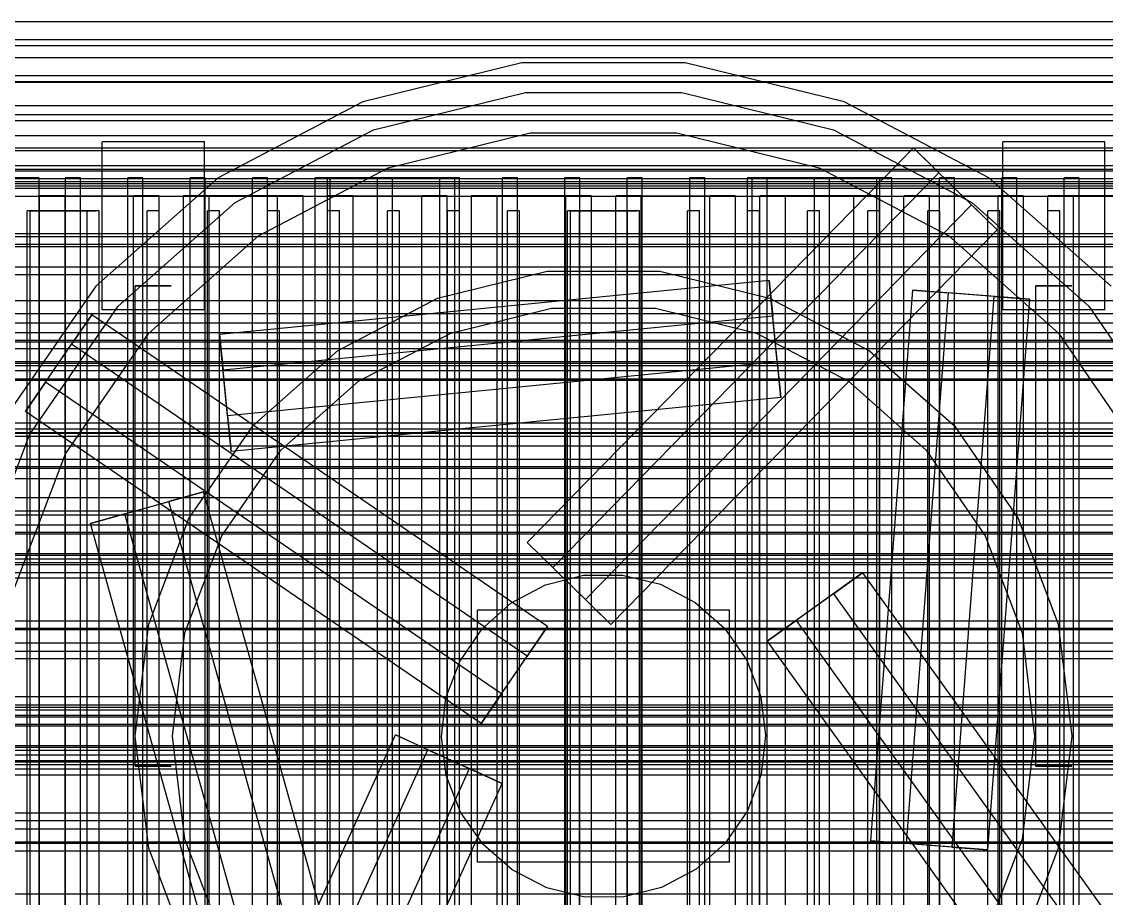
# Model space of a CAD drawing. Header units: millimetres. Extents: x -808 to -5, y -418 to 283.
# Drawn here: x -737.13 to -717.25, y 41.11 to 57.17 of the extents above; entities that cross this region are included whole.
import ezdxf

# ---------------------------------------------------------------- set-up
doc = ezdxf.new("R2010")
doc.units = ezdxf.units.MM
doc.layers.add('HIDDEN', color=8, linetype='Continuous')
doc.layers.add('VISIBLE', color=7, linetype='Continuous')

msp = doc.modelspace()

# ---------------------------------------------------------------- linework, layer by layer
at = {"layer": 'HIDDEN'}
for points in [[(-707.766, 57.17), (-745.166, 57.17)], [(-707.766, 57.17), (-745.166, 57.17)], [(-707.766, 57.17), (-745.166, 57.17)], [(-707.766, 56.73), (-745.166, 56.73)], [(-707.766, 56.73), (-745.166, 56.73)], [(-708.866, 56.84), (-744.066, 56.84)], [(-708.866, 56.84), (-744.066, 56.84)], [(-708.866, 56.84), (-744.066, 56.84)], [(-709.141, 56.51), (-743.791, 56.51)], [(-709.141, 56.51), (-743.791, 56.51)], [(-709.141, 56.51), (-743.791, 56.51)], [(-709.141, 56.51), (-743.791, 56.51)], [(-727.964, 56.419), (-730.874, 55.702)], [(-724.968, 56.419), (-727.964, 56.419)], [(-722.058, 55.702), (-724.968, 56.419)], [(-707.766, 56.07), (-745.166, 56.07)], [(-707.766, 56.07), (-745.166, 56.07)], [(-709.416, 56.18), (-743.516, 56.18)], [(-709.416, 56.18), (-743.516, 56.18)], [(-709.416, 56.18), (-743.516, 56.18)], [(-709.416, 56.18), (-743.516, 56.18)], [(-711.066, 56.053), (-741.866, 56.053)], [(-711.066, 56.053), (-741.866, 56.053)], [(-730.679, 55.188), (-727.898, 55.873)], [(-727.898, 55.873), (-725.034, 55.873)], [(-725.034, 55.873), (-722.253, 55.188)], [(-730.874, 55.702), (-733.527, 54.31)], [(-719.405, 54.31), (-722.058, 55.702)], [(-707.766, 55.63), (-745.166, 55.63)], [(-707.766, 55.63), (-745.166, 55.63)], [(-707.766, 55.63), (-745.166, 55.63)], [(-708.866, 55.63), (-744.066, 55.63)], [(-709.966, 55.63), (-742.966, 55.63)], [(-709.966, 55.63), (-742.966, 55.63)], [(-709.966, 55.63), (-742.966, 55.63)], [(-709.966, 55.63), (-742.966, 55.63)], [(-709.966, 55.63), (-742.966, 55.63)], [(-711.066, 55.63), (-741.866, 55.63)], [(-711.066, 55.63), (-741.866, 55.63)], [(-711.066, 55.63), (-741.866, 55.63)], [(-711.066, 55.63), (-741.866, 55.63)], [(-711.066, 55.463), (-741.866, 55.463)], [(-710.241, 55.355), (-742.691, 55.355)], [(-710.241, 55.355), (-742.691, 55.355)], [(-710.241, 55.355), (-742.691, 55.355)], [(-710.241, 55.355), (-742.691, 55.355)], [(-710.241, 55.355), (-742.691, 55.355)], [(-710.241, 55.355), (-742.691, 55.355)], [(-710.241, 55.355), (-742.691, 55.355)], [(-710.241, 55.355), (-742.691, 55.355)], [(-710.241, 55.08), (-742.691, 55.08)], [(-710.241, 55.08), (-742.691, 55.08)], [(-710.516, 55.08), (-742.416, 55.08)], [(-710.516, 55.08), (-742.416, 55.08)], [(-710.516, 55.08), (-742.416, 55.08)], [(-710.516, 55.08), (-742.416, 55.08)], [(-733.215, 53.857), (-730.679, 55.188)], [(-730.415, 54.491), (-727.808, 55.134)], [(-727.808, 55.134), (-725.124, 55.134)], [(-725.124, 55.134), (-722.518, 54.491)], [(-722.253, 55.188), (-719.718, 53.857)], [(-733.781, 54.97), (-735.651, 54.97)], [(-735.651, 51.89), (-735.651, 54.97)], [(-733.781, 54.97), (-735.651, 54.97)], [(-735.651, 51.89), (-735.651, 54.97)], [(-733.781, 54.97), (-735.651, 54.97)], [(-735.651, 51.89), (-735.651, 54.97)], [(-733.781, 54.97), (-735.651, 54.97)], [(-735.651, 51.89), (-735.651, 54.97)], [(-733.781, 54.97), (-735.651, 54.97)], [(-735.651, 51.89), (-735.651, 54.97)], [(-733.781, 54.97), (-735.651, 54.97)], [(-735.651, 51.89), (-735.651, 54.97)], [(-733.781, 51.89), (-733.781, 54.97)], [(-733.781, 51.89), (-733.781, 54.97)], [(-733.781, 51.89), (-733.781, 54.97)], [(-733.781, 51.89), (-733.781, 54.97)], [(-733.781, 51.89), (-733.781, 54.97)], [(-733.781, 51.89), (-733.781, 54.97)], [(-720.789, 54.861), (-727.868, 47.628)], [(-719.721, 53.815), (-720.789, 54.861)], [(-720.789, 54.861), (-720.32, 54.401)], [(-717.281, 54.97), (-719.151, 54.97)], [(-719.151, 51.89), (-719.151, 54.97)], [(-717.281, 54.97), (-719.151, 54.97)], [(-719.151, 51.89), (-719.151, 54.97)], [(-717.281, 51.89), (-717.281, 54.97)], [(-717.281, 51.89), (-717.281, 54.97)], [(-710.516, 54.805), (-742.416, 54.805)], [(-710.516, 54.805), (-742.416, 54.805)], [(-710.516, 54.805), (-742.416, 54.805)], [(-710.516, 54.805), (-742.416, 54.805)], [(-710.516, 54.805), (-742.416, 54.805)], [(-710.516, 54.805), (-742.416, 54.805)], [(-711.066, 54.85), (-741.866, 54.85)], [(-711.066, 54.85), (-741.866, 54.85)], [(-711.066, 54.53), (-741.866, 54.53)], [(-711.066, 54.53), (-741.866, 54.53)], [(-711.066, 54.53), (-741.866, 54.53)], [(-711.066, 54.53), (-741.866, 54.53)], [(-711.616, 54.459), (-741.316, 54.459)], [(-711.616, 54.459), (-741.316, 54.459)], [(-732.791, 53.244), (-730.415, 54.491)], [(-722.518, 54.491), (-720.141, 53.244)], [(-711.066, 54.43), (-741.866, 54.43)], [(-711.066, 54.43), (-741.866, 54.43)], [(-711.066, 54.293), (-741.866, 54.293)], [(-711.066, 54.293), (-741.866, 54.293)], [(-736.806, 54.31), (-739.226, 54.31)], [(-736.806, 54.31), (-739.226, 54.31)], [(-736.806, 33.85), (-736.806, 54.31)], [(-736.806, 33.85), (-736.806, 54.31)], [(-736.053, 54.31), (-736.328, 54.31)], [(-736.328, 33.85), (-736.328, 54.31)], [(-736.053, 54.31), (-736.328, 54.31)], [(-736.328, 33.85), (-736.328, 54.31)], [(-736.053, 33.85), (-736.053, 54.31)], [(-736.053, 33.85), (-736.053, 54.31)], [(-733.527, 54.31), (-735.77, 52.323)], [(-734.909, 54.31), (-735.184, 54.31)], [(-735.184, 33.85), (-735.184, 54.31)], [(-734.909, 54.31), (-735.184, 54.31)], [(-735.184, 33.85), (-735.184, 54.31)], [(-734.909, 33.85), (-734.909, 54.31)], [(-734.909, 33.85), (-734.909, 54.31)], [(-733.765, 54.31), (-734.04, 54.31)], [(-734.04, 33.85), (-734.04, 54.31)], [(-733.765, 54.31), (-734.04, 54.31)], [(-734.04, 33.85), (-734.04, 54.31)], [(-733.765, 33.85), (-733.765, 54.31)], [(-733.765, 33.85), (-733.765, 54.31)], [(-732.621, 54.31), (-732.896, 54.31)], [(-732.896, 33.85), (-732.896, 54.31)], [(-732.621, 54.31), (-732.896, 54.31)], [(-732.896, 33.85), (-732.896, 54.31)], [(-732.621, 33.85), (-732.621, 54.31)], [(-732.621, 33.85), (-732.621, 54.31)], [(-731.477, 54.31), (-731.752, 54.31)], [(-731.752, 33.85), (-731.752, 54.31)], [(-731.477, 54.31), (-731.752, 54.31)], [(-731.752, 33.85), (-731.752, 54.31)], [(-729.106, 54.31), (-731.526, 54.31)], [(-731.526, 33.85), (-731.526, 54.31)], [(-729.106, 54.31), (-731.526, 54.31)], [(-731.526, 33.85), (-731.526, 54.31)], [(-731.477, 33.85), (-731.477, 54.31)], [(-731.477, 33.85), (-731.477, 54.31)], [(-730.333, 54.31), (-730.608, 54.31)], [(-730.608, 33.85), (-730.608, 54.31)], [(-730.333, 54.31), (-730.608, 54.31)], [(-730.608, 33.85), (-730.608, 54.31)], [(-730.333, 33.85), (-730.333, 54.31)], [(-730.333, 33.85), (-730.333, 54.31)], [(-729.189, 54.31), (-729.464, 54.31)], [(-729.464, 33.85), (-729.464, 54.31)], [(-729.189, 54.31), (-729.464, 54.31)], [(-729.464, 33.85), (-729.464, 54.31)], [(-729.189, 33.85), (-729.189, 54.31)], [(-729.189, 33.85), (-729.189, 54.31)], [(-729.106, 33.85), (-729.106, 54.31)], [(-729.106, 33.85), (-729.106, 54.31)], [(-728.045, 54.31), (-728.32, 54.31)], [(-728.32, 33.85), (-728.32, 54.31)], [(-728.045, 54.31), (-728.32, 54.31)], [(-728.32, 33.85), (-728.32, 54.31)], [(-728.045, 33.85), (-728.045, 54.31)], [(-728.045, 33.85), (-728.045, 54.31)], [(-720.32, 54.401), (-727.398, 47.169)], [(-726.901, 54.31), (-727.176, 54.31)], [(-727.176, 33.85), (-727.176, 54.31)], [(-726.901, 54.31), (-727.176, 54.31)], [(-727.176, 33.85), (-727.176, 54.31)], [(-726.901, 33.85), (-726.901, 54.31)], [(-726.901, 33.85), (-726.901, 54.31)], [(-725.757, 54.31), (-726.032, 54.31)], [(-726.032, 33.85), (-726.032, 54.31)], [(-725.757, 54.31), (-726.032, 54.31)], [(-726.032, 33.85), (-726.032, 54.31)], [(-725.757, 33.85), (-725.757, 54.31)], [(-725.757, 33.85), (-725.757, 54.31)], [(-724.613, 54.31), (-724.888, 54.31)], [(-724.888, 33.85), (-724.888, 54.31)], [(-724.613, 54.31), (-724.888, 54.31)], [(-724.888, 33.85), (-724.888, 54.31)], [(-724.613, 33.85), (-724.613, 54.31)], [(-724.613, 33.85), (-724.613, 54.31)], [(-721.406, 54.31), (-723.826, 54.31)], [(-723.826, 33.85), (-723.826, 54.31)], [(-721.406, 54.31), (-723.826, 54.31)], [(-723.826, 33.85), (-723.826, 54.31)], [(-723.469, 54.31), (-723.744, 54.31)], [(-723.744, 33.85), (-723.744, 54.31)], [(-723.469, 54.31), (-723.744, 54.31)], [(-723.744, 33.85), (-723.744, 54.31)], [(-723.469, 33.85), (-723.469, 54.31)], [(-723.469, 33.85), (-723.469, 54.31)], [(-722.325, 54.31), (-722.6, 54.31)], [(-722.6, 33.85), (-722.6, 54.31)], [(-722.325, 54.31), (-722.6, 54.31)], [(-722.6, 33.85), (-722.6, 54.31)], [(-722.325, 33.85), (-722.325, 54.31)], [(-722.325, 33.85), (-722.325, 54.31)], [(-721.181, 54.31), (-721.456, 54.31)], [(-721.456, 33.85), (-721.456, 54.31)], [(-721.181, 54.31), (-721.456, 54.31)], [(-721.456, 33.85), (-721.456, 54.31)], [(-721.406, 33.85), (-721.406, 54.31)], [(-721.406, 33.85), (-721.406, 54.31)], [(-721.181, 33.85), (-721.181, 54.31)], [(-721.181, 33.85), (-721.181, 54.31)], [(-719.251, 53.356), (-720.32, 54.401)], [(-720.037, 54.31), (-720.312, 54.31)], [(-720.312, 33.85), (-720.312, 54.31)], [(-720.037, 54.31), (-720.312, 54.31)], [(-720.312, 33.85), (-720.312, 54.31)], [(-720.037, 33.85), (-720.037, 54.31)], [(-720.037, 33.85), (-720.037, 54.31)], [(-717.162, 52.323), (-719.405, 54.31)], [(-718.893, 54.31), (-719.168, 54.31)], [(-719.168, 33.85), (-719.168, 54.31)], [(-718.893, 54.31), (-719.168, 54.31)], [(-719.168, 33.85), (-719.168, 54.31)], [(-718.893, 33.85), (-718.893, 54.31)], [(-718.893, 33.85), (-718.893, 54.31)], [(-717.749, 54.31), (-718.024, 54.31)], [(-718.024, 33.85), (-718.024, 54.31)], [(-717.749, 54.31), (-718.024, 54.31)], [(-718.024, 33.85), (-718.024, 54.31)], [(-717.749, 33.85), (-717.749, 54.31)], [(-717.749, 33.85), (-717.749, 54.31)], [(-710.241, 54.2), (-742.691, 54.2)], [(-710.241, 54.2), (-742.691, 54.2)], [(-711.066, 54.235), (-741.866, 54.235)], [(-711.616, 54.114), (-741.316, 54.114)], [(-711.616, 54.114), (-741.316, 54.114)], [(-712.166, 54.154), (-740.766, 54.154)], [(-712.166, 54.154), (-740.766, 54.154)], [(-712.166, 53.966), (-740.766, 53.966)], [(-712.166, 53.966), (-740.766, 53.966)], [(-736.803, 53.98), (-735.078, 53.98)], [(-736.334, 53.98), (-736.803, 53.98)], [(-736.803, 34.18), (-736.803, 53.98)], [(-736.334, 53.98), (-734.609, 53.98)], [(-736.334, 34.18), (-736.334, 53.98)], [(-734.609, 53.98), (-735.078, 53.98)], [(-735.078, 34.18), (-735.078, 53.98)], [(-734.609, 34.18), (-734.609, 53.98)], [(-732.438, 53.98), (-734.163, 53.98)], [(-733.694, 53.98), (-734.163, 53.98)], [(-734.163, 34.18), (-734.163, 53.98)], [(-731.969, 53.98), (-733.694, 53.98)], [(-733.694, 34.18), (-733.694, 53.98)], [(-731.969, 53.98), (-732.438, 53.98)], [(-732.438, 34.18), (-732.438, 53.98)], [(-731.969, 34.18), (-731.969, 53.98)], [(-731.523, 53.98), (-729.798, 53.98)], [(-731.054, 53.98), (-731.523, 53.98)], [(-731.523, 34.18), (-731.523, 53.98)], [(-731.054, 53.98), (-729.329, 53.98)], [(-731.054, 34.18), (-731.054, 53.98)], [(-729.329, 53.98), (-729.798, 53.98)], [(-729.798, 34.18), (-729.798, 53.98)], [(-729.329, 34.18), (-729.329, 53.98)], [(-727.158, 53.98), (-728.883, 53.98)], [(-728.414, 53.98), (-728.883, 53.98)], [(-728.883, 34.18), (-728.883, 53.98)], [(-726.689, 53.98), (-728.414, 53.98)], [(-728.414, 34.18), (-728.414, 53.98)], [(-726.689, 53.98), (-727.158, 53.98)], [(-727.158, 34.18), (-727.158, 53.98)], [(-726.689, 34.18), (-726.689, 53.98)], [(-726.243, 53.98), (-724.518, 53.98)], [(-725.774, 53.98), (-726.243, 53.98)], [(-726.243, 34.18), (-726.243, 53.98)], [(-725.774, 53.98), (-724.049, 53.98)], [(-725.774, 34.18), (-725.774, 53.98)], [(-724.049, 53.98), (-724.518, 53.98)], [(-724.518, 34.18), (-724.518, 53.98)], [(-724.049, 34.18), (-724.049, 53.98)], [(-721.878, 53.98), (-723.603, 53.98)], [(-723.134, 53.98), (-723.603, 53.98)], [(-723.603, 34.18), (-723.603, 53.98)], [(-721.409, 53.98), (-723.134, 53.98)], [(-723.134, 34.18), (-723.134, 53.98)], [(-721.409, 53.98), (-721.878, 53.98)], [(-721.878, 34.18), (-721.878, 53.98)], [(-721.409, 34.18), (-721.409, 53.98)], [(-720.963, 53.98), (-719.238, 53.98)], [(-720.494, 53.98), (-720.963, 53.98)], [(-720.963, 34.18), (-720.963, 53.98)], [(-720.494, 53.98), (-718.769, 53.98)], [(-720.494, 34.18), (-720.494, 53.98)], [(-718.769, 53.98), (-719.238, 53.98)], [(-719.238, 34.18), (-719.238, 53.98)], [(-718.769, 34.18), (-718.769, 53.98)], [(-716.598, 53.98), (-718.323, 53.98)], [(-717.854, 53.98), (-718.323, 53.98)], [(-718.323, 34.18), (-718.323, 53.98)], [(-716.129, 53.98), (-717.854, 53.98)], [(-717.854, 34.18), (-717.854, 53.98)], [(-736.806, 53.705), (-737.026, 53.705)], [(-737.026, 34.455), (-737.026, 53.705)], [(-736.806, 53.705), (-737.026, 53.705)], [(-737.026, 34.455), (-737.026, 53.705)], [(-736.806, 53.705), (-737.026, 53.705)], [(-737.026, 34.455), (-737.026, 53.705)], [(-736.806, 53.705), (-737.026, 53.705)], [(-737.026, 34.455), (-737.026, 53.705)], [(-736.806, 53.705), (-737.026, 53.705)], [(-737.026, 34.455), (-737.026, 53.705)], [(-736.806, 53.705), (-737.026, 53.705)], [(-737.026, 34.455), (-737.026, 53.705)], [(-736.971, 35.555), (-736.971, 53.705)], [(-736.954, 53.705), (-736.971, 53.705)], [(-736.971, 53.705), (-736.954, 53.705)], [(-736.902, 53.705), (-736.954, 53.705)], [(-736.954, 53.705), (-736.902, 53.705)], [(-736.819, 53.705), (-736.902, 53.705)], [(-736.902, 53.705), (-736.819, 53.705)], [(-736.71, 53.705), (-736.819, 53.705)], [(-736.819, 53.705), (-736.71, 53.705)], [(-736.806, 34.455), (-736.806, 53.705)], [(-736.806, 34.455), (-736.806, 53.705)], [(-736.806, 34.455), (-736.806, 53.705)], [(-736.806, 34.455), (-736.806, 53.705)], [(-736.806, 34.455), (-736.806, 53.705)], [(-736.806, 34.455), (-736.806, 53.705)], [(-736.581, 53.705), (-736.71, 53.705)], [(-736.71, 53.705), (-736.581, 53.705)], [(-736.439, 53.705), (-736.581, 53.705)], [(-736.581, 53.705), (-736.439, 53.705)], [(-736.293, 53.705), (-736.439, 53.705)], [(-736.439, 53.705), (-736.293, 53.705)], [(-736.152, 53.705), (-736.293, 53.705)], [(-736.293, 53.705), (-736.152, 53.705)], [(-736.022, 53.705), (-736.152, 53.705)], [(-736.152, 53.705), (-736.022, 53.705)], [(-735.913, 53.705), (-736.022, 53.705)], [(-736.022, 53.705), (-735.913, 53.705)], [(-735.706, 53.705), (-735.926, 53.705)], [(-735.926, 34.455), (-735.926, 53.705)], [(-735.706, 53.705), (-735.926, 53.705)], [(-735.926, 34.455), (-735.926, 53.705)], [(-735.706, 53.705), (-735.926, 53.705)], [(-735.926, 34.455), (-735.926, 53.705)], [(-735.706, 53.705), (-735.926, 53.705)], [(-735.926, 34.455), (-735.926, 53.705)], [(-735.706, 53.705), (-735.926, 53.705)], [(-735.926, 34.455), (-735.926, 53.705)], [(-735.706, 53.705), (-735.926, 53.705)], [(-735.926, 34.455), (-735.926, 53.705)], [(-735.83, 53.705), (-735.913, 53.705)], [(-735.913, 53.705), (-735.83, 53.705)], [(-735.779, 53.705), (-735.83, 53.705)], [(-735.83, 53.705), (-735.779, 53.705)], [(-735.761, 53.705), (-735.779, 53.705)], [(-735.779, 53.705), (-735.761, 53.705)], [(-735.706, 34.455), (-735.706, 53.705)], [(-735.706, 34.455), (-735.706, 53.705)], [(-735.706, 34.455), (-735.706, 53.705)], [(-735.706, 34.455), (-735.706, 53.705)], [(-735.706, 34.455), (-735.706, 53.705)], [(-735.706, 34.455), (-735.706, 53.705)], [(-735.358, 51.958), (-733.215, 53.857)], [(-734.606, 53.705), (-734.826, 53.705)], [(-734.826, 34.455), (-734.826, 53.705)], [(-734.606, 53.705), (-734.826, 53.705)], [(-734.826, 34.455), (-734.826, 53.705)], [(-734.606, 53.705), (-734.826, 53.705)], [(-734.826, 34.455), (-734.826, 53.705)], [(-734.606, 53.705), (-734.826, 53.705)], [(-734.826, 34.455), (-734.826, 53.705)], [(-734.606, 53.705), (-734.826, 53.705)], [(-734.826, 34.455), (-734.826, 53.705)], [(-734.606, 53.705), (-734.826, 53.705)], [(-734.826, 34.455), (-734.826, 53.705)], [(-734.606, 34.455), (-734.606, 53.705)], [(-734.606, 34.455), (-734.606, 53.705)], [(-734.606, 34.455), (-734.606, 53.705)], [(-734.606, 34.455), (-734.606, 53.705)], [(-734.606, 34.455), (-734.606, 53.705)], [(-734.606, 34.455), (-734.606, 53.705)], [(-733.506, 53.705), (-733.726, 53.705)], [(-733.726, 34.455), (-733.726, 53.705)], [(-733.506, 53.705), (-733.726, 53.705)], [(-733.726, 34.455), (-733.726, 53.705)], [(-733.506, 53.705), (-733.726, 53.705)], [(-733.726, 34.455), (-733.726, 53.705)], [(-733.506, 53.705), (-733.726, 53.705)], [(-733.726, 34.455), (-733.726, 53.705)], [(-733.506, 53.705), (-733.726, 53.705)], [(-733.726, 34.455), (-733.726, 53.705)], [(-733.506, 53.705), (-733.726, 53.705)], [(-733.726, 34.455), (-733.726, 53.705)], [(-733.506, 34.455), (-733.506, 53.705)], [(-733.506, 34.455), (-733.506, 53.705)], [(-733.506, 34.455), (-733.506, 53.705)], [(-733.506, 34.455), (-733.506, 53.705)], [(-733.506, 34.455), (-733.506, 53.705)], [(-733.506, 34.455), (-733.506, 53.705)], [(-732.406, 53.705), (-732.626, 53.705)], [(-732.626, 34.455), (-732.626, 53.705)], [(-732.406, 53.705), (-732.626, 53.705)], [(-732.626, 34.455), (-732.626, 53.705)], [(-732.406, 53.705), (-732.626, 53.705)], [(-732.626, 34.455), (-732.626, 53.705)], [(-732.406, 53.705), (-732.626, 53.705)], [(-732.626, 34.455), (-732.626, 53.705)], [(-732.406, 53.705), (-732.626, 53.705)], [(-732.626, 34.455), (-732.626, 53.705)], [(-732.406, 53.705), (-732.626, 53.705)], [(-732.626, 34.455), (-732.626, 53.705)], [(-732.406, 34.455), (-732.406, 53.705)], [(-732.406, 34.455), (-732.406, 53.705)], [(-732.406, 34.455), (-732.406, 53.705)], [(-732.406, 34.455), (-732.406, 53.705)], [(-732.406, 34.455), (-732.406, 53.705)], [(-732.406, 34.455), (-732.406, 53.705)], [(-731.306, 53.705), (-731.526, 53.705)], [(-731.526, 34.455), (-731.526, 53.705)], [(-731.306, 53.705), (-731.526, 53.705)], [(-731.526, 34.455), (-731.526, 53.705)], [(-731.306, 53.705), (-731.526, 53.705)], [(-731.526, 34.455), (-731.526, 53.705)], [(-731.306, 53.705), (-731.526, 53.705)], [(-731.526, 34.455), (-731.526, 53.705)], [(-731.306, 53.705), (-731.526, 53.705)], [(-731.526, 34.455), (-731.526, 53.705)], [(-731.306, 53.705), (-731.526, 53.705)], [(-731.526, 34.455), (-731.526, 53.705)], [(-731.306, 34.455), (-731.306, 53.705)], [(-731.306, 34.455), (-731.306, 53.705)], [(-731.306, 34.455), (-731.306, 53.705)], [(-731.306, 34.455), (-731.306, 53.705)], [(-731.306, 34.455), (-731.306, 53.705)], [(-731.306, 34.455), (-731.306, 53.705)], [(-730.206, 53.705), (-730.426, 53.705)], [(-730.426, 34.455), (-730.426, 53.705)], [(-730.206, 53.705), (-730.426, 53.705)], [(-730.426, 34.455), (-730.426, 53.705)], [(-730.206, 53.705), (-730.426, 53.705)], [(-730.426, 34.455), (-730.426, 53.705)], [(-730.206, 53.705), (-730.426, 53.705)], [(-730.426, 34.455), (-730.426, 53.705)], [(-730.206, 53.705), (-730.426, 53.705)], [(-730.426, 34.455), (-730.426, 53.705)], [(-730.206, 53.705), (-730.426, 53.705)], [(-730.426, 34.455), (-730.426, 53.705)], [(-730.206, 34.455), (-730.206, 53.705)], [(-730.206, 34.455), (-730.206, 53.705)], [(-730.206, 34.455), (-730.206, 53.705)], [(-730.206, 34.455), (-730.206, 53.705)], [(-730.206, 34.455), (-730.206, 53.705)], [(-730.206, 34.455), (-730.206, 53.705)], [(-729.106, 53.705), (-729.326, 53.705)], [(-729.326, 34.455), (-729.326, 53.705)], [(-729.106, 53.705), (-729.326, 53.705)], [(-729.326, 34.455), (-729.326, 53.705)], [(-729.106, 53.705), (-729.326, 53.705)], [(-729.326, 34.455), (-729.326, 53.705)], [(-729.106, 53.705), (-729.326, 53.705)], [(-729.326, 34.455), (-729.326, 53.705)], [(-729.106, 53.705), (-729.326, 53.705)], [(-729.326, 34.455), (-729.326, 53.705)], [(-729.106, 53.705), (-729.326, 53.705)], [(-729.326, 34.455), (-729.326, 53.705)], [(-729.106, 34.455), (-729.106, 53.705)], [(-729.106, 34.455), (-729.106, 53.705)], [(-729.106, 34.455), (-729.106, 53.705)], [(-729.106, 34.455), (-729.106, 53.705)], [(-729.106, 34.455), (-729.106, 53.705)], [(-729.106, 34.455), (-729.106, 53.705)], [(-728.006, 53.705), (-728.226, 53.705)], [(-728.226, 34.455), (-728.226, 53.705)], [(-728.006, 53.705), (-728.226, 53.705)], [(-728.226, 34.455), (-728.226, 53.705)], [(-728.006, 53.705), (-728.226, 53.705)], [(-728.226, 34.455), (-728.226, 53.705)], [(-728.006, 53.705), (-728.226, 53.705)], [(-728.226, 34.455), (-728.226, 53.705)], [(-728.006, 53.705), (-728.226, 53.705)], [(-728.226, 34.455), (-728.226, 53.705)], [(-728.006, 53.705), (-728.226, 53.705)], [(-728.226, 34.455), (-728.226, 53.705)], [(-728.006, 34.455), (-728.006, 53.705)], [(-728.006, 34.455), (-728.006, 53.705)], [(-728.006, 34.455), (-728.006, 53.705)], [(-728.006, 34.455), (-728.006, 53.705)], [(-728.006, 34.455), (-728.006, 53.705)], [(-728.006, 34.455), (-728.006, 53.705)], [(-726.906, 53.705), (-727.126, 53.705)], [(-727.126, 34.455), (-727.126, 53.705)], [(-726.906, 53.705), (-727.126, 53.705)], [(-727.126, 34.455), (-727.126, 53.705)], [(-726.906, 53.705), (-727.126, 53.705)], [(-727.126, 34.455), (-727.126, 53.705)], [(-726.906, 53.705), (-727.126, 53.705)], [(-727.126, 34.455), (-727.126, 53.705)], [(-726.906, 53.705), (-727.126, 53.705)], [(-727.126, 34.455), (-727.126, 53.705)], [(-726.906, 53.705), (-727.126, 53.705)], [(-727.126, 34.455), (-727.126, 53.705)], [(-727.071, 35.555), (-727.071, 53.705)], [(-727.054, 53.705), (-727.071, 53.705)], [(-727.071, 53.705), (-727.054, 53.705)], [(-727.002, 53.705), (-727.054, 53.705)], [(-727.054, 53.705), (-727.002, 53.705)], [(-726.919, 53.705), (-727.002, 53.705)], [(-727.002, 53.705), (-726.919, 53.705)], [(-726.81, 53.705), (-726.919, 53.705)], [(-726.919, 53.705), (-726.81, 53.705)], [(-726.906, 34.455), (-726.906, 53.705)], [(-726.906, 34.455), (-726.906, 53.705)], [(-726.906, 34.455), (-726.906, 53.705)], [(-726.906, 34.455), (-726.906, 53.705)], [(-726.906, 34.455), (-726.906, 53.705)], [(-726.906, 34.455), (-726.906, 53.705)], [(-726.681, 53.705), (-726.81, 53.705)], [(-726.81, 53.705), (-726.681, 53.705)], [(-719.721, 53.815), (-726.799, 46.583)], [(-726.539, 53.705), (-726.681, 53.705)], [(-726.681, 53.705), (-726.539, 53.705)], [(-726.393, 53.705), (-726.539, 53.705)], [(-726.539, 53.705), (-726.393, 53.705)], [(-726.252, 53.705), (-726.393, 53.705)], [(-726.393, 53.705), (-726.252, 53.705)], [(-726.122, 53.705), (-726.252, 53.705)], [(-726.252, 53.705), (-726.122, 53.705)], [(-726.013, 53.705), (-726.122, 53.705)], [(-726.122, 53.705), (-726.013, 53.705)], [(-725.806, 53.705), (-726.026, 53.705)], [(-726.026, 34.455), (-726.026, 53.705)], [(-725.806, 53.705), (-726.026, 53.705)], [(-726.026, 34.455), (-726.026, 53.705)], [(-725.806, 53.705), (-726.026, 53.705)], [(-726.026, 34.455), (-726.026, 53.705)], [(-725.806, 53.705), (-726.026, 53.705)], [(-726.026, 34.455), (-726.026, 53.705)], [(-725.806, 53.705), (-726.026, 53.705)], [(-726.026, 34.455), (-726.026, 53.705)], [(-725.806, 53.705), (-726.026, 53.705)], [(-726.026, 34.455), (-726.026, 53.705)], [(-725.93, 53.705), (-726.013, 53.705)], [(-726.013, 53.705), (-725.93, 53.705)], [(-725.879, 53.705), (-725.93, 53.705)], [(-725.93, 53.705), (-725.879, 53.705)], [(-725.861, 53.705), (-725.879, 53.705)], [(-725.879, 53.705), (-725.861, 53.705)], [(-725.806, 34.455), (-725.806, 53.705)], [(-725.806, 34.455), (-725.806, 53.705)], [(-725.806, 34.455), (-725.806, 53.705)], [(-725.806, 34.455), (-725.806, 53.705)], [(-725.806, 34.455), (-725.806, 53.705)], [(-725.806, 34.455), (-725.806, 53.705)], [(-724.706, 53.705), (-724.926, 53.705)], [(-724.926, 34.455), (-724.926, 53.705)], [(-724.706, 53.705), (-724.926, 53.705)], [(-724.926, 34.455), (-724.926, 53.705)], [(-724.706, 53.705), (-724.926, 53.705)], [(-724.926, 34.455), (-724.926, 53.705)], [(-724.706, 53.705), (-724.926, 53.705)], [(-724.926, 34.455), (-724.926, 53.705)], [(-724.706, 53.705), (-724.926, 53.705)], [(-724.926, 34.455), (-724.926, 53.705)], [(-724.706, 53.705), (-724.926, 53.705)], [(-724.926, 34.455), (-724.926, 53.705)], [(-724.706, 34.455), (-724.706, 53.705)], [(-724.706, 34.455), (-724.706, 53.705)], [(-724.706, 34.455), (-724.706, 53.705)], [(-724.706, 34.455), (-724.706, 53.705)], [(-724.706, 34.455), (-724.706, 53.705)], [(-724.706, 34.455), (-724.706, 53.705)], [(-723.606, 53.705), (-723.826, 53.705)], [(-723.826, 34.455), (-723.826, 53.705)], [(-723.606, 53.705), (-723.826, 53.705)], [(-723.826, 34.455), (-723.826, 53.705)], [(-723.606, 53.705), (-723.826, 53.705)], [(-723.826, 34.455), (-723.826, 53.705)], [(-723.606, 53.705), (-723.826, 53.705)], [(-723.826, 34.455), (-723.826, 53.705)], [(-723.606, 53.705), (-723.826, 53.705)], [(-723.826, 34.455), (-723.826, 53.705)], [(-723.606, 53.705), (-723.826, 53.705)], [(-723.826, 34.455), (-723.826, 53.705)], [(-723.606, 34.455), (-723.606, 53.705)], [(-723.606, 34.455), (-723.606, 53.705)], [(-723.606, 34.455), (-723.606, 53.705)], [(-723.606, 34.455), (-723.606, 53.705)], [(-723.606, 34.455), (-723.606, 53.705)], [(-723.606, 34.455), (-723.606, 53.705)], [(-722.506, 53.705), (-722.726, 53.705)], [(-722.726, 34.455), (-722.726, 53.705)], [(-722.506, 53.705), (-722.726, 53.705)], [(-722.726, 34.455), (-722.726, 53.705)], [(-722.506, 53.705), (-722.726, 53.705)], [(-722.726, 34.455), (-722.726, 53.705)], [(-722.506, 53.705), (-722.726, 53.705)], [(-722.726, 34.455), (-722.726, 53.705)], [(-722.506, 53.705), (-722.726, 53.705)], [(-722.726, 34.455), (-722.726, 53.705)], [(-722.506, 53.705), (-722.726, 53.705)], [(-722.726, 34.455), (-722.726, 53.705)], [(-722.506, 34.455), (-722.506, 53.705)], [(-722.506, 34.455), (-722.506, 53.705)], [(-722.506, 34.455), (-722.506, 53.705)], [(-722.506, 34.455), (-722.506, 53.705)], [(-722.506, 34.455), (-722.506, 53.705)], [(-722.506, 34.455), (-722.506, 53.705)], [(-721.406, 53.705), (-721.626, 53.705)], [(-721.626, 34.455), (-721.626, 53.705)], [(-721.406, 53.705), (-721.626, 53.705)], [(-721.626, 34.455), (-721.626, 53.705)], [(-721.406, 53.705), (-721.626, 53.705)], [(-721.626, 34.455), (-721.626, 53.705)], [(-721.406, 53.705), (-721.626, 53.705)], [(-721.626, 34.455), (-721.626, 53.705)], [(-721.406, 53.705), (-721.626, 53.705)], [(-721.626, 34.455), (-721.626, 53.705)], [(-721.406, 53.705), (-721.626, 53.705)], [(-721.626, 34.455), (-721.626, 53.705)], [(-721.406, 34.455), (-721.406, 53.705)], [(-721.406, 34.455), (-721.406, 53.705)], [(-721.406, 34.455), (-721.406, 53.705)], [(-721.406, 34.455), (-721.406, 53.705)], [(-721.406, 34.455), (-721.406, 53.705)], [(-721.406, 34.455), (-721.406, 53.705)], [(-720.306, 53.705), (-720.526, 53.705)], [(-720.526, 34.455), (-720.526, 53.705)], [(-720.306, 53.705), (-720.526, 53.705)], [(-720.526, 34.455), (-720.526, 53.705)], [(-720.306, 53.705), (-720.526, 53.705)], [(-720.526, 34.455), (-720.526, 53.705)], [(-720.306, 53.705), (-720.526, 53.705)], [(-720.526, 34.455), (-720.526, 53.705)], [(-720.306, 53.705), (-720.526, 53.705)], [(-720.526, 34.455), (-720.526, 53.705)], [(-720.306, 53.705), (-720.526, 53.705)], [(-720.526, 34.455), (-720.526, 53.705)], [(-720.306, 34.455), (-720.306, 53.705)], [(-720.306, 34.455), (-720.306, 53.705)], [(-720.306, 34.455), (-720.306, 53.705)], [(-720.306, 34.455), (-720.306, 53.705)], [(-720.306, 34.455), (-720.306, 53.705)], [(-720.306, 34.455), (-720.306, 53.705)], [(-719.721, 53.815), (-719.251, 53.356)], [(-719.718, 53.857), (-717.574, 51.958)], [(-719.206, 53.705), (-719.426, 53.705)], [(-719.426, 34.455), (-719.426, 53.705)], [(-719.206, 53.705), (-719.426, 53.705)], [(-719.426, 34.455), (-719.426, 53.705)], [(-719.206, 53.705), (-719.426, 53.705)], [(-719.426, 34.455), (-719.426, 53.705)], [(-719.206, 53.705), (-719.426, 53.705)], [(-719.426, 34.455), (-719.426, 53.705)], [(-719.206, 53.705), (-719.426, 53.705)], [(-719.426, 34.455), (-719.426, 53.705)], [(-719.206, 53.705), (-719.426, 53.705)], [(-719.426, 34.455), (-719.426, 53.705)], [(-719.206, 34.455), (-719.206, 53.705)], [(-719.206, 34.455), (-719.206, 53.705)], [(-719.206, 34.455), (-719.206, 53.705)], [(-719.206, 34.455), (-719.206, 53.705)], [(-719.206, 34.455), (-719.206, 53.705)], [(-719.206, 34.455), (-719.206, 53.705)], [(-718.106, 53.705), (-718.326, 53.705)], [(-718.326, 34.455), (-718.326, 53.705)], [(-718.106, 53.705), (-718.326, 53.705)], [(-718.326, 34.455), (-718.326, 53.705)], [(-718.106, 53.705), (-718.326, 53.705)], [(-718.326, 34.455), (-718.326, 53.705)], [(-718.106, 53.705), (-718.326, 53.705)], [(-718.326, 34.455), (-718.326, 53.705)], [(-718.106, 53.705), (-718.326, 53.705)], [(-718.326, 34.455), (-718.326, 53.705)], [(-718.106, 53.705), (-718.326, 53.705)], [(-718.326, 34.455), (-718.326, 53.705)], [(-718.106, 34.455), (-718.106, 53.705)], [(-718.106, 34.455), (-718.106, 53.705)], [(-718.106, 34.455), (-718.106, 53.705)], [(-718.106, 34.455), (-718.106, 53.705)], [(-718.106, 34.455), (-718.106, 53.705)], [(-718.106, 34.455), (-718.106, 53.705)], [(-711.066, 53.285), (-741.866, 53.285)], [(-719.251, 53.356), (-726.33, 46.123)], [(-711.066, 53.227), (-741.866, 53.227)], [(-711.066, 53.227), (-741.866, 53.227)], [(-711.066, 53.09), (-741.866, 53.09)], [(-711.066, 53.09), (-741.866, 53.09)], [(-734.801, 51.464), (-732.791, 53.244)], [(-720.141, 53.244), (-718.132, 51.464)], [(-711.066, 53.043), (-741.866, 53.043)], [(-711.066, 52.67), (-741.866, 52.67)], [(-711.066, 52.67), (-741.866, 52.67)], [(-711.066, 52.533), (-741.866, 52.533)], [(-711.066, 52.533), (-741.866, 52.533)], [(-729.509, 52.102), (-727.5, 52.597)], [(-727.5, 52.597), (-725.432, 52.597)], [(-725.432, 52.597), (-723.424, 52.102)], [(-735.77, 52.323), (-737.472, 49.857)], [(-735.046, 43.53), (-735.046, 52.33)], [(-735.037, 52.33), (-735.046, 52.33)], [(-735.046, 52.33), (-735.037, 52.33)], [(-735.046, 43.53), (-735.046, 52.33)], [(-735.037, 52.33), (-735.046, 52.33)], [(-735.046, 52.33), (-735.037, 52.33)], [(-735.046, 43.53), (-735.046, 52.33)], [(-735.037, 52.33), (-735.046, 52.33)], [(-735.046, 52.33), (-735.037, 52.33)], [(-735.008, 52.33), (-735.037, 52.33)], [(-735.037, 52.33), (-735.008, 52.33)], [(-735.008, 52.33), (-735.037, 52.33)], [(-735.037, 52.33), (-735.008, 52.33)], [(-735.008, 52.33), (-735.037, 52.33)], [(-735.037, 52.33), (-735.008, 52.33)], [(-734.963, 52.33), (-735.008, 52.33)], [(-735.008, 52.33), (-734.963, 52.33)], [(-734.963, 52.33), (-735.008, 52.33)], [(-735.008, 52.33), (-734.963, 52.33)], [(-734.963, 52.33), (-735.008, 52.33)], [(-735.008, 52.33), (-734.963, 52.33)], [(-734.904, 52.33), (-734.963, 52.33)], [(-734.963, 52.33), (-734.904, 52.33)], [(-734.904, 52.33), (-734.963, 52.33)], [(-734.963, 52.33), (-734.904, 52.33)], [(-734.904, 52.33), (-734.963, 52.33)], [(-734.963, 52.33), (-734.904, 52.33)], [(-734.833, 52.33), (-734.904, 52.33)], [(-734.904, 52.33), (-734.833, 52.33)], [(-734.833, 52.33), (-734.904, 52.33)], [(-734.904, 52.33), (-734.833, 52.33)], [(-734.833, 52.33), (-734.904, 52.33)], [(-734.904, 52.33), (-734.833, 52.33)], [(-734.756, 52.33), (-734.833, 52.33)], [(-734.833, 52.33), (-734.756, 52.33)], [(-734.756, 52.33), (-734.833, 52.33)], [(-734.833, 52.33), (-734.756, 52.33)], [(-734.756, 52.33), (-734.833, 52.33)], [(-734.833, 52.33), (-734.756, 52.33)], [(-734.676, 52.33), (-734.756, 52.33)], [(-734.756, 52.33), (-734.676, 52.33)], [(-734.676, 52.33), (-734.756, 52.33)], [(-734.756, 52.33), (-734.676, 52.33)], [(-734.676, 52.33), (-734.756, 52.33)], [(-734.756, 52.33), (-734.676, 52.33)], [(-734.599, 52.33), (-734.676, 52.33)], [(-734.676, 52.33), (-734.599, 52.33)], [(-734.599, 52.33), (-734.676, 52.33)], [(-734.676, 52.33), (-734.599, 52.33)], [(-734.599, 52.33), (-734.676, 52.33)], [(-734.676, 52.33), (-734.599, 52.33)], [(-734.529, 52.33), (-734.599, 52.33)], [(-734.599, 52.33), (-734.529, 52.33)], [(-734.529, 52.33), (-734.599, 52.33)], [(-734.599, 52.33), (-734.529, 52.33)], [(-734.529, 52.33), (-734.599, 52.33)], [(-734.599, 52.33), (-734.529, 52.33)], [(-734.469, 52.33), (-734.529, 52.33)], [(-734.529, 52.33), (-734.469, 52.33)], [(-734.469, 52.33), (-734.529, 52.33)], [(-734.529, 52.33), (-734.469, 52.33)], [(-734.469, 52.33), (-734.529, 52.33)], [(-734.529, 52.33), (-734.469, 52.33)], [(-734.424, 52.33), (-734.469, 52.33)], [(-734.469, 52.33), (-734.424, 52.33)], [(-734.424, 52.33), (-734.469, 52.33)], [(-734.469, 52.33), (-734.424, 52.33)], [(-734.424, 52.33), (-734.469, 52.33)], [(-734.469, 52.33), (-734.424, 52.33)], [(-734.396, 52.33), (-734.424, 52.33)], [(-734.424, 52.33), (-734.396, 52.33)], [(-734.396, 52.33), (-734.424, 52.33)], [(-734.424, 52.33), (-734.396, 52.33)], [(-734.396, 52.33), (-734.424, 52.33)], [(-734.424, 52.33), (-734.396, 52.33)], [(-734.386, 52.33), (-734.396, 52.33)], [(-734.396, 52.33), (-734.386, 52.33)], [(-734.386, 52.33), (-734.396, 52.33)], [(-734.396, 52.33), (-734.386, 52.33)], [(-734.386, 52.33), (-734.396, 52.33)], [(-734.396, 52.33), (-734.386, 52.33)], [(-723.431, 52.426), (-733.502, 51.436)], [(-723.284, 50.938), (-723.431, 52.426)], [(-723.431, 52.426), (-723.366, 51.772)], [(-718.546, 43.53), (-718.546, 52.33)], [(-718.537, 52.33), (-718.546, 52.33)], [(-718.546, 52.33), (-718.537, 52.33)], [(-718.508, 52.33), (-718.537, 52.33)], [(-718.537, 52.33), (-718.508, 52.33)], [(-718.463, 52.33), (-718.508, 52.33)], [(-718.508, 52.33), (-718.463, 52.33)], [(-718.404, 52.33), (-718.463, 52.33)], [(-718.463, 52.33), (-718.404, 52.33)], [(-718.333, 52.33), (-718.404, 52.33)], [(-718.404, 52.33), (-718.333, 52.33)], [(-718.256, 52.33), (-718.333, 52.33)], [(-718.333, 52.33), (-718.256, 52.33)], [(-718.176, 52.33), (-718.256, 52.33)], [(-718.256, 52.33), (-718.176, 52.33)], [(-718.099, 52.33), (-718.176, 52.33)], [(-718.176, 52.33), (-718.099, 52.33)], [(-718.029, 52.33), (-718.099, 52.33)], [(-718.099, 52.33), (-718.029, 52.33)], [(-717.969, 52.33), (-718.029, 52.33)], [(-718.029, 52.33), (-717.969, 52.33)], [(-717.924, 52.33), (-717.969, 52.33)], [(-717.969, 52.33), (-717.924, 52.33)], [(-717.896, 52.33), (-717.924, 52.33)], [(-717.924, 52.33), (-717.896, 52.33)], [(-717.886, 52.33), (-717.896, 52.33)], [(-717.896, 52.33), (-717.886, 52.33)], [(-731.34, 51.141), (-729.509, 52.102)], [(-723.424, 52.102), (-721.592, 51.141)], [(-720.804, 52.251), (-721.577, 42.161)], [(-720.149, 52.201), (-720.923, 42.11)], [(-719.313, 52.137), (-720.804, 52.251)], [(-720.804, 52.251), (-720.149, 52.201)], [(-718.659, 52.087), (-720.149, 52.201)], [(-719.313, 52.137), (-720.087, 42.046)], [(-718.659, 52.087), (-719.432, 41.996)], [(-719.313, 52.137), (-718.659, 52.087)], [(-711.066, 52.057), (-741.866, 52.057)], [(-736.985, 49.601), (-735.358, 51.958)], [(-733.781, 51.89), (-735.651, 51.89)], [(-733.781, 51.89), (-735.651, 51.89)], [(-733.781, 51.89), (-735.651, 51.89)], [(-733.781, 51.89), (-735.651, 51.89)], [(-733.781, 51.89), (-735.651, 51.89)], [(-733.781, 51.89), (-735.651, 51.89)], [(-729.267, 51.466), (-727.418, 51.922)], [(-727.418, 51.922), (-725.514, 51.922)], [(-725.514, 51.922), (-723.665, 51.466)], [(-717.281, 51.89), (-719.151, 51.89)], [(-717.281, 51.89), (-719.151, 51.89)], [(-717.574, 51.958), (-715.947, 49.601)], [(-711.066, 51.815), (-741.866, 51.815)], [(-736.689, 50.568), (-735.844, 51.801)], [(-735.844, 51.801), (-736.215, 51.259)], [(-727.493, 46.086), (-735.844, 51.801)], [(-723.366, 51.772), (-733.438, 50.782)], [(-723.22, 50.285), (-723.366, 51.772)], [(-711.616, 51.646), (-741.316, 51.646)], [(-711.616, 51.646), (-741.316, 51.646)], [(-711.066, 51.467), (-741.866, 51.467)], [(-711.066, 51.467), (-741.866, 51.467)], [(-711.066, 51.33), (-741.866, 51.33)], [(-711.066, 51.33), (-741.866, 51.33)], [(-711.616, 51.301), (-741.316, 51.301)], [(-711.616, 51.301), (-741.316, 51.301)], [(-736.326, 49.255), (-734.801, 51.464)], [(-733.356, 49.948), (-733.502, 51.436)], [(-733.502, 51.436), (-733.438, 50.782)], [(-730.954, 50.581), (-729.267, 51.466)], [(-723.665, 51.466), (-721.979, 50.581)], [(-718.132, 51.464), (-716.607, 49.255)], [(-711.616, 51.175), (-741.316, 51.175)], [(-711.616, 51.175), (-741.316, 51.175)], [(-711.616, 51.175), (-741.316, 51.175)], [(-711.616, 51.175), (-741.316, 51.175)], [(-711.616, 51.175), (-741.316, 51.175)], [(-711.616, 51.175), (-741.316, 51.175)], [(-711.616, 51.175), (-741.316, 51.175)], [(-711.616, 51.175), (-741.316, 51.175)], [(-711.616, 51.175), (-741.316, 51.175)], [(-737.059, 50.026), (-736.215, 51.259)], [(-727.863, 45.544), (-736.215, 51.259)], [(-732.888, 49.77), (-731.34, 51.141)], [(-721.592, 51.141), (-720.044, 49.77)], [(-711.066, 50.91), (-741.866, 50.91)], [(-711.066, 50.91), (-741.866, 50.91)], [(-711.616, 50.939), (-741.316, 50.939)], [(-711.616, 50.939), (-741.316, 50.939)], [(-723.284, 50.938), (-733.356, 49.948)], [(-723.284, 50.938), (-723.22, 50.285)], [(-711.066, 50.865), (-741.866, 50.865)], [(-711.066, 50.773), (-741.866, 50.773)], [(-711.066, 50.773), (-741.866, 50.773)], [(-733.292, 49.295), (-733.438, 50.782)], [(-711.066, 50.623), (-741.866, 50.623)], [(-711.616, 50.594), (-741.316, 50.594)], [(-711.616, 50.594), (-741.316, 50.594)], [(-736.689, 50.568), (-737.059, 50.026)], [(-728.337, 44.852), (-736.689, 50.568)], [(-732.379, 49.318), (-730.954, 50.581)], [(-721.979, 50.581), (-720.553, 49.318)], [(-723.22, 50.285), (-733.292, 49.295)], [(-728.708, 44.31), (-737.059, 50.026)], [(-733.356, 49.948), (-733.292, 49.295)], [(-711.066, 49.707), (-741.866, 49.707)], [(-711.066, 49.707), (-741.866, 49.707)], [(-712.166, 49.814), (-740.766, 49.814)], [(-712.166, 49.814), (-740.766, 49.814)], [(-734.063, 48.067), (-732.888, 49.77)], [(-720.044, 49.77), (-718.869, 48.067)], [(-711.066, 49.637), (-741.866, 49.637)], [(-711.066, 49.57), (-741.866, 49.57)], [(-711.066, 49.57), (-741.866, 49.57)], [(-712.166, 49.626), (-740.766, 49.626)], [(-712.166, 49.626), (-740.766, 49.626)], [(-738.001, 46.923), (-736.985, 49.601)], [(-711.066, 49.395), (-741.866, 49.395)], [(-733.461, 47.751), (-732.379, 49.318)], [(-720.553, 49.318), (-719.471, 47.751)], [(-711.066, 49.15), (-741.866, 49.15)], [(-711.066, 49.15), (-741.866, 49.15)], [(-737.277, 46.745), (-736.326, 49.255)], [(-711.066, 49.013), (-741.866, 49.013)], [(-711.066, 49.013), (-741.866, 49.013)], [(-712.166, 48.984), (-740.766, 48.984)], [(-712.166, 48.984), (-740.766, 48.984)], [(-712.166, 48.796), (-740.766, 48.796)], [(-712.166, 48.796), (-740.766, 48.796)], [(-735.238, 48.152), (-733.798, 48.554)], [(-733.798, 48.554), (-734.431, 48.377)], [(-731.074, 38.807), (-733.798, 48.554)], [(-711.066, 48.445), (-741.866, 48.445)], [(-735.87, 47.975), (-734.431, 48.377)], [(-731.707, 38.631), (-734.431, 48.377)], [(-711.066, 48.203), (-741.866, 48.203)], [(-711.616, 48.126), (-741.316, 48.126)], [(-711.616, 48.126), (-741.316, 48.126)], [(-735.238, 48.152), (-735.87, 47.975)], [(-732.514, 38.405), (-735.238, 48.152)], [(-711.066, 47.947), (-741.866, 47.947)], [(-711.066, 47.947), (-741.866, 47.947)], [(-733.146, 38.228), (-735.87, 47.975)], [(-734.797, 46.133), (-734.063, 48.067)], [(-718.869, 48.067), (-718.135, 46.133)], [(-711.066, 47.81), (-741.866, 47.81)], [(-711.066, 47.81), (-741.866, 47.81)], [(-711.616, 47.781), (-741.316, 47.781)], [(-711.616, 47.781), (-741.316, 47.781)], [(-734.136, 45.97), (-733.461, 47.751)], [(-719.471, 47.751), (-718.796, 45.97)], [(-726.799, 46.583), (-727.868, 47.628)], [(-727.868, 47.628), (-727.398, 47.169)], [(-711.066, 47.39), (-741.866, 47.39)], [(-711.066, 47.39), (-741.866, 47.39)], [(-711.616, 47.419), (-741.316, 47.419)], [(-711.616, 47.419), (-741.316, 47.419)], [(-711.616, 47.325), (-741.316, 47.325)], [(-711.616, 47.325), (-741.316, 47.325)], [(-711.616, 47.325), (-741.316, 47.325)], [(-711.616, 47.325), (-741.316, 47.325)], [(-711.616, 47.325), (-741.316, 47.325)], [(-711.616, 47.325), (-741.316, 47.325)], [(-711.616, 47.325), (-741.316, 47.325)], [(-711.616, 47.325), (-741.316, 47.325)], [(-711.616, 47.325), (-741.316, 47.325)], [(-711.066, 47.253), (-741.866, 47.253)], [(-711.066, 47.253), (-741.866, 47.253)], [(-711.066, 47.217), (-741.866, 47.217)], [(-726.33, 46.123), (-727.398, 47.169)], [(-711.066, 46.975), (-741.866, 46.975)], [(-711.616, 47.074), (-741.316, 47.074)], [(-711.616, 47.074), (-741.316, 47.074)], [(-727.53, 46.853), (-726.836, 47.027)], [(-727.53, 46.853), (-726.836, 47.027)], [(-726.836, 47.027), (-726.12, 47.03)], [(-726.836, 47.027), (-726.12, 47.03)], [(-726.12, 47.03), (-725.424, 46.861)], [(-726.12, 47.03), (-725.424, 46.861)], [(-721.719, 47.071), (-722.934, 46.2)], [(-722.253, 46.689), (-721.719, 47.071)], [(-721.719, 47.071), (-715.826, 38.844)], [(-728.163, 46.517), (-727.53, 46.853)], [(-728.163, 46.517), (-727.53, 46.853)], [(-725.424, 46.861), (-724.789, 46.531)], [(-725.424, 46.861), (-724.789, 46.531)], [(-728.697, 46.041), (-728.163, 46.517)], [(-728.697, 46.041), (-728.163, 46.517)], [(-726.799, 46.583), (-726.33, 46.123)], [(-724.789, 46.531), (-724.251, 46.058)], [(-724.789, 46.531), (-724.251, 46.058)], [(-722.253, 46.689), (-723.468, 45.818)], [(-722.253, 46.689), (-716.359, 38.462)], [(-724.156, 46.39), (-728.776, 46.39)], [(-728.776, 41.77), (-728.776, 46.39)], [(-724.156, 46.39), (-728.776, 46.39)], [(-728.776, 41.77), (-728.776, 46.39)], [(-724.156, 41.77), (-724.156, 46.39)], [(-724.156, 41.77), (-724.156, 46.39)], [(-711.066, 46.187), (-741.866, 46.187)], [(-711.066, 46.187), (-741.866, 46.187)], [(-735.046, 44.08), (-734.797, 46.133)], [(-723.468, 45.818), (-722.934, 46.2)], [(-722.934, 46.2), (-717.041, 37.973)], [(-718.135, 46.133), (-717.886, 44.08)], [(-711.066, 46.05), (-741.866, 46.05)], [(-711.066, 46.05), (-741.866, 46.05)], [(-711.066, 46.025), (-741.866, 46.025)], [(-734.366, 44.08), (-734.136, 45.97)], [(-729.101, 45.45), (-728.697, 46.041)], [(-729.101, 45.45), (-728.697, 46.041)], [(-728.337, 44.852), (-727.493, 46.086)], [(-727.493, 46.086), (-727.863, 45.544)], [(-724.251, 46.058), (-723.842, 45.471)], [(-724.251, 46.058), (-723.842, 45.471)], [(-718.796, 45.97), (-718.567, 44.08)], [(-711.066, 45.783), (-741.866, 45.783)], [(-723.468, 45.818), (-717.575, 37.591)], [(-711.066, 45.63), (-741.866, 45.63)], [(-711.066, 45.63), (-741.866, 45.63)], [(-728.708, 44.31), (-727.863, 45.544)], [(-711.066, 45.493), (-741.866, 45.493)], [(-711.066, 45.493), (-741.866, 45.493)], [(-729.353, 44.779), (-729.101, 45.45)], [(-729.353, 44.779), (-729.101, 45.45)], [(-723.842, 45.471), (-723.585, 44.802)], [(-723.842, 45.471), (-723.585, 44.802)], [(-711.066, 44.797), (-741.866, 44.797)], [(-729.436, 44.068), (-729.353, 44.779)], [(-729.436, 44.068), (-729.353, 44.779)], [(-728.337, 44.852), (-728.708, 44.31)], [(-723.585, 44.802), (-723.496, 44.092)], [(-723.585, 44.802), (-723.496, 44.092)], [(-711.066, 44.555), (-741.866, 44.555)], [(-711.616, 44.606), (-741.316, 44.606)], [(-711.616, 44.606), (-741.316, 44.606)], [(-712.166, 44.644), (-740.766, 44.644)], [(-712.166, 44.644), (-740.766, 44.644)], [(-711.066, 44.427), (-741.866, 44.427)], [(-711.066, 44.427), (-741.866, 44.427)], [(-712.166, 44.456), (-740.766, 44.456)], [(-712.166, 44.456), (-740.766, 44.456)], [(-711.066, 44.29), (-741.866, 44.29)], [(-711.066, 44.29), (-741.866, 44.29)], [(-711.616, 44.261), (-741.316, 44.261)], [(-711.616, 44.261), (-741.316, 44.261)], [(-734.797, 42.027), (-735.046, 44.08)], [(-734.459, 34.884), (-730.281, 44.102)], [(-734.136, 42.19), (-734.366, 44.08)], [(-730.281, 44.102), (-728.92, 43.484)], [(-729.683, 43.831), (-730.281, 44.102)], [(-729.347, 43.358), (-729.436, 44.068)], [(-729.347, 43.358), (-729.436, 44.068)], [(-723.496, 44.092), (-723.58, 43.381)], [(-723.496, 44.092), (-723.58, 43.381)], [(-718.567, 44.08), (-718.796, 42.19)], [(-717.886, 44.08), (-718.135, 42.027)], [(-711.066, 43.87), (-741.866, 43.87)], [(-711.066, 43.87), (-741.866, 43.87)], [(-711.066, 43.733), (-741.866, 43.733)], [(-711.066, 43.733), (-741.866, 43.733)], [(-711.616, 43.899), (-741.316, 43.899)], [(-711.616, 43.899), (-741.316, 43.899)], [(-712.166, 43.814), (-740.766, 43.814)], [(-712.166, 43.814), (-740.766, 43.814)], [(-733.861, 34.613), (-729.683, 43.831)], [(-729.683, 43.831), (-728.322, 43.213)], [(-711.066, 43.605), (-741.866, 43.605)], [(-711.616, 43.554), (-741.316, 43.554)], [(-711.616, 43.554), (-741.316, 43.554)], [(-712.166, 43.626), (-740.766, 43.626)], [(-712.166, 43.626), (-740.766, 43.626)], [(-735.037, 43.53), (-735.046, 43.53)], [(-735.046, 43.53), (-735.037, 43.53)], [(-735.037, 43.53), (-735.046, 43.53)], [(-735.046, 43.53), (-735.037, 43.53)], [(-735.037, 43.53), (-735.046, 43.53)], [(-735.046, 43.53), (-735.037, 43.53)], [(-735.008, 43.53), (-735.037, 43.53)], [(-735.037, 43.53), (-735.008, 43.53)], [(-735.008, 43.53), (-735.037, 43.53)], [(-735.037, 43.53), (-735.008, 43.53)], [(-735.008, 43.53), (-735.037, 43.53)], [(-735.037, 43.53), (-735.008, 43.53)], [(-734.963, 43.53), (-735.008, 43.53)], [(-735.008, 43.53), (-734.963, 43.53)], [(-734.963, 43.53), (-735.008, 43.53)], [(-735.008, 43.53), (-734.963, 43.53)], [(-734.963, 43.53), (-735.008, 43.53)], [(-735.008, 43.53), (-734.963, 43.53)], [(-734.904, 43.53), (-734.963, 43.53)], [(-734.963, 43.53), (-734.904, 43.53)], [(-734.904, 43.53), (-734.963, 43.53)], [(-734.963, 43.53), (-734.904, 43.53)], [(-734.904, 43.53), (-734.963, 43.53)], [(-734.963, 43.53), (-734.904, 43.53)], [(-734.833, 43.53), (-734.904, 43.53)], [(-734.904, 43.53), (-734.833, 43.53)], [(-734.833, 43.53), (-734.904, 43.53)], [(-734.904, 43.53), (-734.833, 43.53)], [(-734.833, 43.53), (-734.904, 43.53)], [(-734.904, 43.53), (-734.833, 43.53)], [(-734.756, 43.53), (-734.833, 43.53)], [(-734.833, 43.53), (-734.756, 43.53)], [(-734.756, 43.53), (-734.833, 43.53)], [(-734.833, 43.53), (-734.756, 43.53)], [(-734.756, 43.53), (-734.833, 43.53)], [(-734.833, 43.53), (-734.756, 43.53)], [(-734.676, 43.53), (-734.756, 43.53)], [(-734.756, 43.53), (-734.676, 43.53)], [(-734.676, 43.53), (-734.756, 43.53)], [(-734.756, 43.53), (-734.676, 43.53)], [(-734.676, 43.53), (-734.756, 43.53)], [(-734.756, 43.53), (-734.676, 43.53)], [(-734.599, 43.53), (-734.676, 43.53)], [(-734.676, 43.53), (-734.599, 43.53)], [(-734.599, 43.53), (-734.676, 43.53)], [(-734.676, 43.53), (-734.599, 43.53)], [(-734.599, 43.53), (-734.676, 43.53)], [(-734.676, 43.53), (-734.599, 43.53)], [(-734.529, 43.53), (-734.599, 43.53)], [(-734.599, 43.53), (-734.529, 43.53)], [(-734.529, 43.53), (-734.599, 43.53)], [(-734.599, 43.53), (-734.529, 43.53)], [(-734.529, 43.53), (-734.599, 43.53)], [(-734.599, 43.53), (-734.529, 43.53)], [(-734.469, 43.53), (-734.529, 43.53)], [(-734.529, 43.53), (-734.469, 43.53)], [(-734.469, 43.53), (-734.529, 43.53)], [(-734.529, 43.53), (-734.469, 43.53)], [(-734.469, 43.53), (-734.529, 43.53)], [(-734.529, 43.53), (-734.469, 43.53)], [(-734.424, 43.53), (-734.469, 43.53)], [(-734.469, 43.53), (-734.424, 43.53)], [(-734.424, 43.53), (-734.469, 43.53)], [(-734.469, 43.53), (-734.424, 43.53)], [(-734.424, 43.53), (-734.469, 43.53)], [(-734.469, 43.53), (-734.424, 43.53)], [(-734.396, 43.53), (-734.424, 43.53)], [(-734.424, 43.53), (-734.396, 43.53)], [(-734.396, 43.53), (-734.424, 43.53)], [(-734.424, 43.53), (-734.396, 43.53)], [(-734.396, 43.53), (-734.424, 43.53)], [(-734.424, 43.53), (-734.396, 43.53)], [(-734.386, 43.53), (-734.396, 43.53)], [(-734.396, 43.53), (-734.386, 43.53)], [(-734.386, 43.53), (-734.396, 43.53)], [(-734.396, 43.53), (-734.386, 43.53)], [(-734.386, 43.53), (-734.396, 43.53)], [(-734.396, 43.53), (-734.386, 43.53)], [(-718.537, 43.53), (-718.546, 43.53)], [(-718.546, 43.53), (-718.537, 43.53)], [(-718.508, 43.53), (-718.537, 43.53)], [(-718.537, 43.53), (-718.508, 43.53)], [(-718.463, 43.53), (-718.508, 43.53)], [(-718.508, 43.53), (-718.463, 43.53)], [(-718.404, 43.53), (-718.463, 43.53)], [(-718.463, 43.53), (-718.404, 43.53)], [(-718.333, 43.53), (-718.404, 43.53)], [(-718.404, 43.53), (-718.333, 43.53)], [(-718.256, 43.53), (-718.333, 43.53)], [(-718.333, 43.53), (-718.256, 43.53)], [(-718.176, 43.53), (-718.256, 43.53)], [(-718.256, 43.53), (-718.176, 43.53)], [(-718.099, 43.53), (-718.176, 43.53)], [(-718.176, 43.53), (-718.099, 43.53)], [(-718.029, 43.53), (-718.099, 43.53)], [(-718.099, 43.53), (-718.029, 43.53)], [(-717.969, 43.53), (-718.029, 43.53)], [(-718.029, 43.53), (-717.969, 43.53)], [(-717.924, 43.53), (-717.969, 43.53)], [(-717.969, 43.53), (-717.924, 43.53)], [(-717.896, 43.53), (-717.924, 43.53)], [(-717.924, 43.53), (-717.896, 43.53)], [(-717.886, 43.53), (-717.896, 43.53)], [(-717.896, 43.53), (-717.886, 43.53)], [(-711.066, 43.363), (-741.866, 43.363)], [(-711.616, 43.475), (-741.316, 43.475)], [(-711.616, 43.475), (-741.316, 43.475)], [(-711.616, 43.475), (-741.316, 43.475)], [(-711.616, 43.475), (-741.316, 43.475)], [(-711.616, 43.475), (-741.316, 43.475)], [(-711.616, 43.475), (-741.316, 43.475)], [(-711.616, 43.475), (-741.316, 43.475)], [(-711.616, 43.475), (-741.316, 43.475)], [(-711.616, 43.475), (-741.316, 43.475)], [(-733.098, 34.267), (-728.92, 43.484)], [(-729.09, 42.689), (-729.347, 43.358)], [(-729.09, 42.689), (-729.347, 43.358)], [(-728.322, 43.213), (-728.92, 43.484)], [(-723.58, 43.381), (-723.831, 42.71)], [(-723.58, 43.381), (-723.831, 42.71)], [(-732.5, 33.996), (-728.322, 43.213)], [(-711.066, 42.667), (-741.866, 42.667)], [(-711.066, 42.667), (-741.866, 42.667)], [(-728.681, 42.102), (-729.09, 42.689)], [(-728.681, 42.102), (-729.09, 42.689)], [(-723.831, 42.71), (-724.235, 42.119)], [(-723.831, 42.71), (-724.235, 42.119)], [(-711.066, 42.53), (-741.866, 42.53)], [(-711.066, 42.53), (-741.866, 42.53)], [(-711.066, 42.377), (-741.866, 42.377)], [(-711.066, 42.135), (-741.866, 42.135)], [(-733.461, 40.409), (-734.136, 42.19)], [(-720.087, 42.046), (-721.577, 42.161)], [(-721.577, 42.161), (-720.923, 42.11)], [(-718.796, 42.19), (-719.471, 40.409)], [(-711.066, 42.11), (-741.866, 42.11)], [(-711.066, 42.11), (-741.866, 42.11)], [(-711.066, 41.973), (-741.866, 41.973)], [(-711.066, 41.973), (-741.866, 41.973)], [(-734.063, 40.093), (-734.797, 42.027)], [(-728.143, 41.629), (-728.681, 42.102)], [(-728.143, 41.629), (-728.681, 42.102)], [(-724.235, 42.119), (-724.769, 41.643)], [(-724.235, 42.119), (-724.769, 41.643)], [(-719.432, 41.996), (-720.923, 42.11)], [(-720.087, 42.046), (-719.432, 41.996)], [(-718.135, 42.027), (-718.869, 40.093)], [(-724.156, 41.77), (-728.776, 41.77)], [(-724.156, 41.77), (-728.776, 41.77)], [(-727.508, 41.299), (-728.143, 41.629)], [(-727.508, 41.299), (-728.143, 41.629)], [(-724.769, 41.643), (-725.402, 41.307)], [(-724.769, 41.643), (-725.402, 41.307)], [(-711.066, 41.185), (-741.866, 41.185)], [(-726.812, 41.13), (-727.508, 41.299)], [(-726.812, 41.13), (-727.508, 41.299)], [(-725.402, 41.307), (-726.096, 41.133)], [(-725.402, 41.307), (-726.096, 41.133)], [(-726.096, 41.133), (-726.812, 41.13)], [(-726.096, 41.133), (-726.812, 41.13)]]:
    msp.add_lwpolyline(points, dxfattribs=at)
at = {"layer": 'VISIBLE'}
for points in [[(-707.766, 57.17), (-745.166, 57.17)], [(-708.866, 56.84), (-744.066, 56.84)], [(-709.966, 55.63), (-742.966, 55.63)]]:
    msp.add_lwpolyline(points, dxfattribs=at)

doc.saveas('drawing.dxf')
